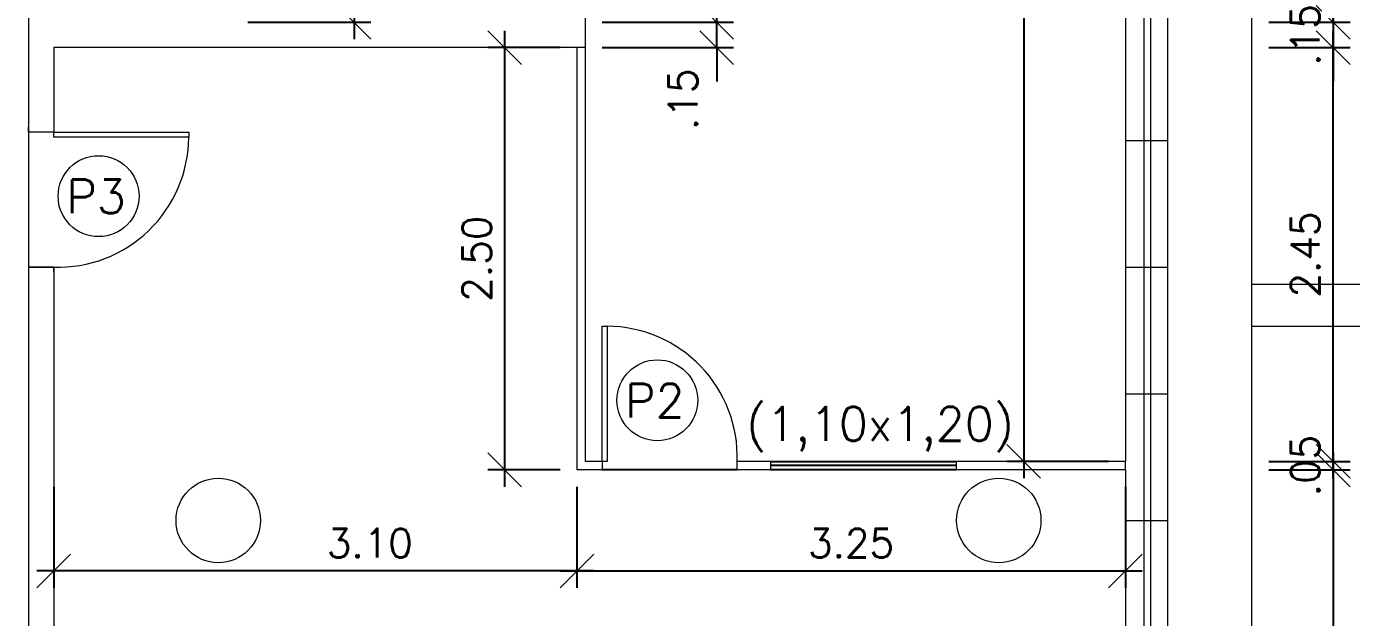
# Model space of a CAD drawing. Header units: millimetres. Extents: x 521 to 1055, y 261 to 520.
# Drawn here: x 609.55 to 617.4, y 416.67 to 420.17 of the extents above; entities that cross this region are included whole.
import ezdxf

# ---------------------------------------------------------------- set-up
doc = ezdxf.new("R2010")
doc.units = ezdxf.units.MM
doc.linetypes.add('CONTINU', pattern=[0])
doc.layers.add('0.1', color=8, linetype='Continuous', lineweight=13)
doc.styles.add('ROMANS', font='romans')
doc.styles.get("Standard").update_dxf_attribs({"font": 'romans.shx'})
doc.dimstyles.new('Fares Eng - 50', dxfattribs={"dimscale": 2, "dimtxt": 0.085, "dimasz": 0.1, "dimexe": 0.05, "dimexo": 0.05, "dimgap": 0.04, "dimtad": 1, "dimzin": 4, "dimdsep": 46, "dimtxsty": 'ROMANS', "dimblk1": 'OBLIQUE', "dimblk2": 'OBLIQUE', "dimsah": 1, "dimcen": 0.05, "dimdle": 0.05, "dimclrd": 8, "dimclre": 8, "dimclrt": 8, "dimaunit": 1, "dimadec": 0, "dimazin": 0, "dimtfac": 1, "dimtix": 1, "dimtmove": 2, "dimatfit": 0, "dimldrblk": 'OPEN90', "dimfxl": 1, "dimtolj": 1, "dimtzin": 0, "dimarcsym": 0})

# ---------------------------------------------------------------- blocks, each defined once
blk = doc.blocks.new('P80')
for points in [[(0, 0.86), (0, 0.83), (0.15, 0.83), (0.15, 0.86)], [(0, 0), (0, 0.03), (0.15, 0.03), (0.15, 0)]]:
    blk.add_lwpolyline(points)
blk.add_lwpolyline([(-0.8, 0.06), (0, 0.06), (0, 0.03), (-0.8, 0.03)], close=True)
at = {"color": 8}
blk.add_arc((-0.0251, 0.0555), 0.7749, 88.14082, 179.6698, dxfattribs=at)
blk = doc.blocks.new('_OBLIQUE')
at = {"color": 0, "linetype": 'ByBlock'}
blk.add_line((-0.5, -0.5), (0.5, 0.5), dxfattribs=at)
blk = doc.blocks.new('*D763')
at = {"layer": '0.1', "color": 8, "linetype": 'CONTINU', "lineweight": -2, "transparency": 16777216}
for p, q in [((613.6402, 420.1965), (613.6402, 420.3965)), ((612.9614, 420.1965), (613.7402, 420.1965)), ((613.6402, 420.0465), (613.6402, 420.1965)), ((612.9614, 420.0465), (613.7402, 420.0465)), ((613.6402, 420.0465), (613.6402, 419.8465))]:
    blk.add_line(p, q, dxfattribs=at)
at = {"layer": 'DEFPOINTS', "color": 0, "linetype": 'CONTINU', "lineweight": -2, "transparency": 16777216}
for p in [(612.8614, 420.1965), (613.6402, 420.1965), (612.8614, 420.0465)]:
    blk.add_point(p, dxfattribs=at)
at = {"layer": '0.1', "color": 8, "linetype": 'CONTINU', "lineweight": -2, "transparency": 16777216, "xscale": 0.2, "yscale": 0.2, "zscale": 0.2}
for p, rotation in [((613.6402, 420.1965), 270), ((613.6402, 420.0465), 90)]:
    blk.add_blockref('_OBLIQUE', p, dxfattribs=dict(at, rotation=rotation))
at = {"layer": '0.1', "color": 8, "linetype": 'CONTINU', "transparency": 16777216, "insert": (613.4402, 419.7405), "char_height": 0.17, "attachment_point": 5, "rotation": 90, "style": 'ROMANS'}
blk.add_mtext('\\A1;.15', dxfattribs=at)
blk = doc.blocks.new('_Open90')
at = {"color": 0, "linetype": 'ByBlock', "lineweight": -2}
for p, q in [((-0.5, 0.5), (0, 0)), ((0, 0), (-1, 0)), ((0, 0), (-0.5, -0.5))]:
    blk.add_line(p, q, dxfattribs=at)
blk = doc.blocks.new('*D834')
at = {"layer": '0.1', "color": 8, "linetype": 'CONTINU', "lineweight": -2, "transparency": 16777216}
for p, q in [((608.8415, 421.8465), (608.8415, 403.5465)), ((609.4614, 421.7465), (608.7415, 421.7465)), ((609.4614, 403.6465), (608.7415, 403.6465))]:
    blk.add_line(p, q, dxfattribs=at)
at = {"layer": 'DEFPOINTS', "color": 0, "linetype": 'CONTINU', "lineweight": -2, "transparency": 16777216}
for p in [(609.5614, 421.7465), (608.8415, 403.6465), (609.5614, 403.6465)]:
    blk.add_point(p, dxfattribs=at)
at = {"layer": '0.1', "color": 8, "linetype": 'CONTINU', "lineweight": -2, "transparency": 16777216, "xscale": 0.2, "yscale": 0.2, "zscale": 0.2}
for p, rotation in [((608.8415, 421.7465), 90), ((608.8415, 403.6465), 270)]:
    blk.add_blockref('_OBLIQUE', p, dxfattribs=dict(at, rotation=rotation))
at = {"layer": '0.1', "color": 8, "linetype": 'CONTINU', "transparency": 16777216, "insert": (608.6765, 412.6965), "char_height": 0.17, "attachment_point": 5, "rotation": 90, "style": 'ROMANS'}
blk.add_mtext('\\A1;18.10', dxfattribs=at)
blk = doc.blocks.new('*D836')
at = {"layer": '0.1', "color": 8, "lineweight": -2, "transparency": 16777216}
for p, q in [((611.4907, 421.9465), (611.4907, 420.0965)), ((610.8614, 421.8465), (611.5907, 421.8465)), ((610.8614, 420.1965), (611.5907, 420.1965))]:
    blk.add_line(p, q, dxfattribs=at)
at = {"layer": 'DEFPOINTS', "color": 0, "lineweight": -2, "transparency": 16777216}
for p in [(610.7614, 421.8465), (610.7614, 420.1965), (611.4907, 420.1965)]:
    blk.add_point(p, dxfattribs=at)
at = {"layer": '0.1', "color": 8, "lineweight": -2, "transparency": 16777216, "xscale": 0.2, "yscale": 0.2, "zscale": 0.2}
for p, rotation in [((611.4907, 421.8465), 90), ((611.4907, 420.1965), 270)]:
    blk.add_blockref('_OBLIQUE', p, dxfattribs=dict(at, rotation=rotation))
at = {"layer": '0.1', "color": 8, "transparency": 16777216, "insert": (611.3257, 421.0215), "char_height": 0.17, "attachment_point": 5, "rotation": 90, "style": 'ROMANS'}
blk.add_mtext('\\A1;1.65', dxfattribs=at)
blk = doc.blocks.new('*D844')
at = {"layer": '0.1', "color": 8, "linetype": 'CONTINU', "lineweight": -2, "transparency": 16777216}
for p, q in [((613.6402, 420.0965), (613.6402, 422.7465)), ((612.9614, 422.6465), (613.7402, 422.6465)), ((612.9614, 420.1965), (613.7402, 420.1965))]:
    blk.add_line(p, q, dxfattribs=at)
at = {"layer": 'DEFPOINTS', "color": 0, "linetype": 'CONTINU', "lineweight": -2, "transparency": 16777216}
for p in [(612.8614, 422.6465), (613.6402, 422.6465), (612.8614, 420.1965)]:
    blk.add_point(p, dxfattribs=at)
at = {"layer": '0.1', "color": 8, "linetype": 'CONTINU', "lineweight": -2, "transparency": 16777216, "xscale": 0.2, "yscale": 0.2, "zscale": 0.2}
for p, rotation in [((613.6402, 422.6465), 90), ((613.6402, 420.1965), 270)]:
    blk.add_blockref('_OBLIQUE', p, dxfattribs=dict(at, rotation=rotation))
at = {"layer": '0.1', "color": 8, "linetype": 'CONTINU', "transparency": 16777216, "insert": (613.4752, 421.4215), "char_height": 0.17, "attachment_point": 5, "rotation": 90, "style": 'ROMANS'}
blk.add_mtext('\\A1;2.45', dxfattribs=at)
blk = doc.blocks.new('*D1028')
at = {"layer": '0.1', "color": 8, "linetype": 'CONTINU', "lineweight": -2, "transparency": 16777216}
for p, q in [((613.6402, 420.1965), (613.6402, 420.3965)), ((612.9614, 420.1965), (613.7402, 420.1965)), ((613.6402, 420.0465), (613.6402, 420.1965)), ((612.9614, 420.0465), (613.7402, 420.0465)), ((613.6402, 420.0465), (613.6402, 419.8465))]:
    blk.add_line(p, q, dxfattribs=at)
at = {"layer": 'DEFPOINTS', "color": 0, "linetype": 'CONTINU', "lineweight": -2, "transparency": 16777216}
for p in [(612.8614, 420.1965), (613.6402, 420.1965), (612.8614, 420.0465)]:
    blk.add_point(p, dxfattribs=at)
at = {"layer": '0.1', "color": 8, "linetype": 'CONTINU', "lineweight": -2, "transparency": 16777216, "xscale": 0.2, "yscale": 0.2, "zscale": 0.2}
for p, rotation in [((613.6402, 420.1965), 270), ((613.6402, 420.0465), 90)]:
    blk.add_blockref('_OBLIQUE', p, dxfattribs=dict(at, rotation=rotation))
at = {"layer": '0.1', "color": 8, "linetype": 'CONTINU', "transparency": 16777216, "insert": (613.4402, 419.7405), "char_height": 0.17, "attachment_point": 5, "rotation": 90, "style": 'ROMANS'}
blk.add_mtext('\\A1;.15', dxfattribs=at)
blk = doc.blocks.new('*D1029')
at = {"layer": '0.1', "color": 8, "linetype": 'CONTINU', "lineweight": -2, "transparency": 16777216}
for p, q in [((617.2929, 424.0965), (617.2929, 420.0965)), ((616.4114, 423.9965), (617.3929, 423.9965)), ((616.9114, 420.1965), (617.3929, 420.1965))]:
    blk.add_line(p, q, dxfattribs=at)
at = {"layer": 'DEFPOINTS', "color": 0, "linetype": 'CONTINU', "lineweight": -2, "transparency": 16777216}
for p in [(616.3114, 423.9965), (616.8114, 420.1965), (617.2929, 420.1965)]:
    blk.add_point(p, dxfattribs=at)
at = {"layer": '0.1', "color": 8, "linetype": 'CONTINU', "lineweight": -2, "transparency": 16777216, "xscale": 0.2, "yscale": 0.2, "zscale": 0.2}
for p, rotation in [((617.2929, 423.9965), 90), ((617.2929, 420.1965), 270)]:
    blk.add_blockref('_OBLIQUE', p, dxfattribs=dict(at, rotation=rotation))
at = {"layer": '0.1', "color": 8, "linetype": 'CONTINU', "transparency": 16777216, "insert": (617.1279, 422.0965), "char_height": 0.17, "attachment_point": 5, "rotation": 90, "style": 'ROMANS'}
blk.add_mtext('\\A1;3.80', dxfattribs=at)
blk = doc.blocks.new('*D1030')
at = {"layer": '0.1', "color": 8, "linetype": 'CONTINU', "lineweight": -2, "transparency": 16777216}
for p, q in [((617.2929, 420.1965), (617.2929, 420.3965)), ((616.9114, 420.1965), (617.3929, 420.1965)), ((617.2929, 420.1965), (617.2929, 420.0465)), ((616.9114, 420.0465), (617.3929, 420.0465)), ((617.2929, 420.0465), (617.2929, 419.8465))]:
    blk.add_line(p, q, dxfattribs=at)
at = {"layer": 'DEFPOINTS', "color": 0, "linetype": 'CONTINU', "lineweight": -2, "transparency": 16777216}
for p in [(616.8114, 420.1965), (616.8114, 420.0465), (617.2929, 420.0465)]:
    blk.add_point(p, dxfattribs=at)
at = {"layer": '0.1', "color": 8, "linetype": 'CONTINU', "lineweight": -2, "transparency": 16777216, "xscale": 0.2, "yscale": 0.2, "zscale": 0.2}
for p, rotation in [((617.2929, 420.1965), 270), ((617.2929, 420.0465), 90)]:
    blk.add_blockref('_OBLIQUE', p, dxfattribs=dict(at, rotation=rotation))
at = {"layer": '0.1', "color": 8, "linetype": 'CONTINU', "transparency": 16777216, "insert": (617.1279, 420.1215), "char_height": 0.17, "attachment_point": 5, "rotation": 90, "style": 'ROMANS'}
blk.add_mtext('\\A1;.15', dxfattribs=at)
blk = doc.blocks.new('*D1033')
at = {"layer": '0.1', "color": 8, "linetype": 'CONTINU', "lineweight": -2, "transparency": 16777216}
for p, q in [((617.2929, 417.6465), (617.2929, 413.3965)), ((616.9114, 417.5465), (617.3929, 417.5465)), ((616.9114, 413.4965), (617.3929, 413.4965))]:
    blk.add_line(p, q, dxfattribs=at)
at = {"layer": 'DEFPOINTS', "color": 0, "linetype": 'CONTINU', "lineweight": -2, "transparency": 16777216}
for p in [(616.8114, 417.5465), (616.8114, 413.4965), (617.2929, 413.4965)]:
    blk.add_point(p, dxfattribs=at)
at = {"layer": '0.1', "color": 8, "linetype": 'CONTINU', "lineweight": -2, "transparency": 16777216, "xscale": 0.2, "yscale": 0.2, "zscale": 0.2}
for p, rotation in [((617.2929, 417.5465), 90), ((617.2929, 413.4965), 270)]:
    blk.add_blockref('_OBLIQUE', p, dxfattribs=dict(at, rotation=rotation))
at = {"layer": '0.1', "color": 8, "linetype": 'CONTINU', "transparency": 16777216, "insert": (617.1279, 415.5215), "char_height": 0.17, "attachment_point": 5, "rotation": 90, "style": 'ROMANS'}
blk.add_mtext('\\A1;4.05', dxfattribs=at)
blk = doc.blocks.new('*D3271')
at = {"layer": '0.1', "color": 8, "linetype": 'CONTINU', "lineweight": -2, "transparency": 16777216}
for p, q in [((617.2929, 417.5965), (617.2929, 417.7965)), ((616.9114, 417.5965), (617.3929, 417.5965)), ((617.2929, 417.5465), (617.2929, 417.5965)), ((616.9114, 417.5465), (617.3929, 417.5465)), ((617.2929, 417.5465), (617.2929, 417.3465))]:
    blk.add_line(p, q, dxfattribs=at)
at = {"layer": 'DEFPOINTS', "color": 0, "linetype": 'CONTINU', "lineweight": -2, "transparency": 16777216}
for p in [(616.8114, 417.5965), (617.2929, 417.5965), (616.8114, 417.5465)]:
    blk.add_point(p, dxfattribs=at)
at = {"layer": '0.1', "color": 8, "linetype": 'CONTINU', "lineweight": -2, "transparency": 16777216, "xscale": 0.2, "yscale": 0.2, "zscale": 0.2}
for p, rotation in [((617.2929, 417.5965), 270), ((617.2929, 417.5465), 90)]:
    blk.add_blockref('_OBLIQUE', p, dxfattribs=dict(at, rotation=rotation))
at = {"layer": '0.1', "color": 8, "linetype": 'CONTINU', "lineweight": -2, "transparency": 16777216, "insert": (617.1279, 417.5715), "char_height": 0.17, "attachment_point": 5, "rotation": 90, "style": 'ROMANS'}
blk.add_mtext('\\A1;.05', dxfattribs=at)
blk = doc.blocks.new('*D3272')
at = {"layer": '0.1', "color": 8, "linetype": 'CONTINU', "lineweight": -2, "transparency": 16777216}
for p, q in [((617.2929, 417.4965), (617.2929, 420.1465)), ((616.9114, 420.0465), (617.3929, 420.0465)), ((616.9114, 417.5965), (617.3929, 417.5965))]:
    blk.add_line(p, q, dxfattribs=at)
at = {"layer": 'DEFPOINTS', "color": 0, "linetype": 'CONTINU', "lineweight": -2, "transparency": 16777216}
for p in [(616.8114, 420.0465), (617.2929, 420.0465), (616.8114, 417.5965)]:
    blk.add_point(p, dxfattribs=at)
at = {"layer": '0.1', "color": 8, "linetype": 'CONTINU', "lineweight": -2, "transparency": 16777216, "xscale": 0.2, "yscale": 0.2, "zscale": 0.2}
for p, rotation in [((617.2929, 420.0465), 90), ((617.2929, 417.5965), 270)]:
    blk.add_blockref('_OBLIQUE', p, dxfattribs=dict(at, rotation=rotation))
at = {"layer": '0.1', "color": 8, "linetype": 'CONTINU', "lineweight": -2, "transparency": 16777216, "insert": (617.1279, 418.8215), "char_height": 0.17, "attachment_point": 5, "rotation": 90, "style": 'ROMANS'}
blk.add_mtext('\\A1;2.45', dxfattribs=at)
blk = doc.blocks.new('*D3273')
at = {"layer": '0.1', "color": 8, "linetype": 'CONTINU', "lineweight": -2, "transparency": 16777216}
for p, q in [((615.4593, 424.0965), (615.4593, 417.4965)), ((615.9614, 423.9965), (615.3593, 423.9965)), ((615.9614, 417.5965), (615.3593, 417.5965))]:
    blk.add_line(p, q, dxfattribs=at)
at = {"layer": 'DEFPOINTS', "color": 0, "linetype": 'CONTINU', "lineweight": -2, "transparency": 16777216}
for p in [(616.0614, 423.9965), (615.4593, 417.5965), (616.0614, 417.5965)]:
    blk.add_point(p, dxfattribs=at)
at = {"layer": '0.1', "color": 8, "linetype": 'CONTINU', "lineweight": -2, "transparency": 16777216, "xscale": 0.2, "yscale": 0.2, "zscale": 0.2}
for p, rotation in [((615.4593, 423.9965), 90), ((615.4593, 417.5965), 270)]:
    blk.add_blockref('_OBLIQUE', p, dxfattribs=dict(at, rotation=rotation))
at = {"layer": '0.1', "color": 8, "linetype": 'CONTINU', "lineweight": -2, "transparency": 16777216, "insert": (615.2943, 420.7965), "char_height": 0.17, "attachment_point": 5, "rotation": 90, "style": 'ROMANS'}
blk.add_mtext('\\A1;6.40', dxfattribs=at)
blk = doc.blocks.new('*D3274')
at = {"layer": '0.1', "color": 8, "linetype": 'CONTINU', "lineweight": -2, "transparency": 16777216}
for p, q in [((612.3832, 420.1465), (612.3832, 417.4465)), ((612.7114, 420.0465), (612.2832, 420.0465)), ((612.7114, 417.5465), (612.2832, 417.5465))]:
    blk.add_line(p, q, dxfattribs=at)
at = {"layer": 'DEFPOINTS', "color": 0, "linetype": 'CONTINU', "lineweight": -2, "transparency": 16777216}
for p in [(612.8114, 420.0465), (612.3832, 417.5465), (612.8114, 417.5465)]:
    blk.add_point(p, dxfattribs=at)
at = {"layer": '0.1', "color": 8, "linetype": 'CONTINU', "lineweight": -2, "transparency": 16777216, "xscale": 0.2, "yscale": 0.2, "zscale": 0.2}
for p, rotation in [((612.3832, 420.0465), 90), ((612.3832, 417.5465), 270)]:
    blk.add_blockref('_OBLIQUE', p, dxfattribs=dict(at, rotation=rotation))
at = {"layer": '0.1', "color": 8, "linetype": 'CONTINU', "lineweight": -2, "transparency": 16777216, "insert": (612.2182, 418.7965), "char_height": 0.17, "attachment_point": 5, "rotation": 90, "style": 'ROMANS'}
blk.add_mtext('\\A1;2.50', dxfattribs=at)
blk = doc.blocks.new('*D3275')
at = {"layer": '0.1', "color": 8, "linetype": 'CONTINU', "lineweight": -2, "transparency": 16777216}
for p, q in [((612.8114, 417.4465), (612.8114, 416.8473)), ((616.0614, 417.4465), (616.0614, 416.8473)), ((612.7114, 416.9473), (616.1614, 416.9473))]:
    blk.add_line(p, q, dxfattribs=at)
at = {"layer": 'DEFPOINTS', "color": 0, "linetype": 'CONTINU', "lineweight": -2, "transparency": 16777216}
for p in [(612.8114, 417.5465), (616.0614, 417.5465), (616.0614, 416.9473)]:
    blk.add_point(p, dxfattribs=at)
at = {"layer": '0.1', "color": 8, "linetype": 'CONTINU', "lineweight": -2, "transparency": 16777216, "xscale": 0.2, "yscale": 0.2, "zscale": 0.2, "rotation": 180}
blk.add_blockref('_OBLIQUE', (612.8114, 416.9473), dxfattribs=at)
at = {"layer": '0.1', "color": 8, "linetype": 'CONTINU', "lineweight": -2, "transparency": 16777216, "xscale": 0.2, "yscale": 0.2, "zscale": 0.2}
blk.add_blockref('_OBLIQUE', (616.0614, 416.9473), dxfattribs=at)
at = {"layer": '0.1', "color": 8, "linetype": 'CONTINU', "lineweight": -2, "transparency": 16777216, "insert": (614.4364, 417.1123), "char_height": 0.17, "attachment_point": 5, "style": 'ROMANS'}
blk.add_mtext('\\A1;3.25', dxfattribs=at)
blk = doc.blocks.new('*D3276')
at = {"layer": '0.1', "color": 8, "linetype": 'CONTINU', "lineweight": -2, "transparency": 16777216}
for p, q in [((609.7114, 417.4465), (609.7114, 416.8473)), ((612.8114, 417.4465), (612.8114, 416.8473)), ((612.9114, 416.9473), (609.6114, 416.9473))]:
    blk.add_line(p, q, dxfattribs=at)
at = {"layer": 'DEFPOINTS', "color": 0, "linetype": 'CONTINU', "lineweight": -2, "transparency": 16777216}
for p in [(609.7114, 417.5465), (612.8114, 417.5465), (609.7114, 416.9473)]:
    blk.add_point(p, dxfattribs=at)
at = {"layer": '0.1', "color": 8, "linetype": 'CONTINU', "lineweight": -2, "transparency": 16777216, "xscale": 0.2, "yscale": 0.2, "zscale": 0.2, "rotation": 180}
blk.add_blockref('_OBLIQUE', (609.7114, 416.9473), dxfattribs=at)
at = {"layer": '0.1', "color": 8, "linetype": 'CONTINU', "lineweight": -2, "transparency": 16777216, "xscale": 0.2, "yscale": 0.2, "zscale": 0.2}
blk.add_blockref('_OBLIQUE', (612.8114, 416.9473), dxfattribs=at)
at = {"layer": '0.1', "color": 8, "linetype": 'CONTINU', "lineweight": -2, "transparency": 16777216, "insert": (611.5846, 417.1123), "char_height": 0.17, "attachment_point": 5, "style": 'ROMANS'}
blk.add_mtext('\\A1;3.10', dxfattribs=at)

msp = doc.modelspace()

# ---------------------------------------------------------------- linework, layer by layer
at = {"layer": '0.1', "color": 7}
for p, q in [((612.86144, 423.99649), (612.86144, 420.04649)), ((609.56144, 420.29649), (609.56144, 419.54649)), ((612.86144, 420.04649), (609.71144, 420.04649)), ((609.71144, 420.04649), (609.71144, 419.54649)), ((609.71144, 419.54649), (609.56144, 419.54649)), ((609.56144, 418.74649), (609.71144, 418.74649)), ((609.56144, 418.74649), (609.56144, 414.64649)), ((609.71144, 418.74649), (609.71144, 414.64649))]:
    msp.add_line(p, q, dxfattribs=at)
at = {"layer": '0.1', "color": 8, "linetype": 'CONTINU'}
for p, q in [((616.06144, 423.09649), (616.06144, 417.99649)), ((616.17144, 423.09649), (616.17144, 405.24649)), ((616.21144, 423.09649), (616.21144, 405.24649)), ((616.31144, 423.09649), (616.31144, 405.24649)), ((616.81144, 405.24649), (616.81144, 423.09649)), ((609.56144, 419.54649), (609.56144, 418.74649)), ((616.06144, 419.49649), (616.31144, 419.49649)), ((616.06144, 418.74649), (616.31144, 418.74649)), ((616.06144, 418.19649), (616.06144, 417.59649)), ((616.06144, 417.99649), (616.31144, 417.99649)), ((616.06144, 417.54649), (616.06144, 417.24649)), ((616.06144, 417.24649), (616.31144, 417.24649)), ((616.06144, 417.24649), (616.06144, 414.74649))]:
    msp.add_line(p, q, dxfattribs=at)
at = {"layer": '0.1', "color": 8}
for p, q in [((612.81144, 420.04649), (612.81144, 417.54649)), ((612.86144, 420.04649), (612.86144, 417.59649)), ((616.81144, 418.64649), (624.9398, 418.64649)), ((616.81144, 418.39649), (624.9398, 418.39649)), ((612.96144, 417.59649), (612.86144, 417.59649)), ((612.96144, 417.59649), (612.96144, 417.54649)), ((613.76144, 417.54649), (613.76144, 417.59649)), ((613.96144, 417.59649), (613.76144, 417.59649)), ((613.96144, 417.54649), (613.96144, 417.59649)), ((616.06144, 417.59649), (615.06144, 417.59649)), ((615.06144, 417.54649), (615.06144, 417.59649)), ((616.06144, 417.54649), (616.06144, 417.59649)), ((612.96144, 417.54649), (612.81144, 417.54649)), ((613.96144, 417.54649), (613.76144, 417.54649)), ((616.06144, 417.54649), (615.06144, 417.54649))]:
    msp.add_line(p, q, dxfattribs=at)
at = {"layer": '0.1', "color": 8, "linetype": 'CONTINU', "lineweight": -2}
for p, q in [((613.96144, 417.59649), (615.06144, 417.59649)), ((615.06144, 417.57149), (613.96144, 417.57149)), ((613.76144, 417.54649), (612.96144, 417.54649)), ((615.06144, 417.54649), (613.96144, 417.54649))]:
    msp.add_line(p, q, dxfattribs=at)
at = {"layer": '0.1', "color": 8}
msp.add_lwpolyline([(612.99144, 418.39649), (612.99144, 417.59649), (612.96144, 417.59649), (612.96144, 418.39649)], close=True, dxfattribs=at)
for centre in [(609.97716, 419.16672), (613.28819, 417.95796)]:
    msp.add_circle(centre, 0.23964, dxfattribs=at)
at = {"layer": '0.1', "color": 7}
for centre in [(610.68644, 417.24649), (615.31144, 417.24649)]:
    msp.add_circle(centre, 0.25, dxfattribs=at)
at = {"layer": '0.1', "color": 8}
msp.add_arc((612.98698, 417.62163), 0.77487, 358.140818, 89.669801, dxfattribs=at)

# ---------------------------------------------------------------- block references
at = {"layer": '0.1', "color": 8, "rotation": 180}
msp.add_blockref('P80', (609.71144, 419.57649), dxfattribs=at)

# ---------------------------------------------------------------- texts
at = {"layer": '0.1', "color": 8}
for s, p in [('P3', (609.78655, 419.06521)), ('P2', (613.09759, 417.85645)), ('(1,10x1,20)', (613.81554, 417.71843))]:
    msp.add_text(s, height=0.2, dxfattribs=at).set_placement(p)

# ---------------------------------------------------------------- dimensions: what is measured, and where the dimension line sits
at = {"layer": '0.1', "color": 8, "linetype": 'CONTINU', "lineweight": -2}
for base, p1, p2, picture, middle in [((615.45932, 417.59649), (616.06144, 423.99649), (616.06144, 417.59649), '*D3273', (615.29432, 420.79649)), ((612.38324, 417.54649), (612.81144, 420.04649), (612.81144, 417.54649), '*D3274', (612.21824, 418.79649)), ((617.29294, 420.04649), (616.81144, 417.59649), (616.81144, 420.04649), '*D3272', (617.12794, 418.82149)), ((617.29294, 417.59649), (616.81144, 417.54649), (616.81144, 417.59649), '*D3271', (617.12794, 417.57149))]:
    dim = msp.add_linear_dim(base=base, p1=p1, p2=p2, angle=90, dimstyle='Fares Eng - 50', dxfattribs=at)
    dim.commit()
    dim.dimension.update_dxf_attribs({"geometry": picture, "text_midpoint": middle})
at = {"layer": '0.1', "color": 8, "linetype": 'CONTINU'}
for base, p1, p2, picture, middle in [((617.29294, 420.19649), (616.31144, 423.99649), (616.81144, 420.19649), '*D1029', (617.12794, 422.09649)), ((613.64022, 422.64649), (612.86144, 420.19649), (612.86144, 422.64649), '*D844', (613.47522, 421.42149)), ((608.84147, 403.64649), (609.56144, 421.74649), (609.56144, 403.64649), '*D834', (608.67647, 412.69649)), ((617.29294, 420.04649), (616.81144, 420.19649), (616.81144, 420.04649), '*D1030', (617.12794, 420.12149)), ((617.29294, 413.49649), (616.81144, 417.54649), (616.81144, 413.49649), '*D1033', (617.12794, 415.52149))]:
    dim = msp.add_linear_dim(base=base, p1=p1, p2=p2, angle=90, dimstyle='Fares Eng - 50', dxfattribs=at)
    dim.commit()
    dim.dimension.update_dxf_attribs({"geometry": picture, "text_midpoint": middle})
at = {"layer": '0.1', "color": 7}
dim = msp.add_linear_dim(base=(611.49072, 420.19649), p1=(610.76144, 421.84649), p2=(610.76144, 420.19649), angle=90, dimstyle='Fares Eng - 50', dxfattribs=at)
dim.commit()
dim.dimension.update_dxf_attribs({"geometry": '*D836', "text_midpoint": (611.32572, 421.02149)})
at = {"layer": '0.1', "color": 8, "linetype": 'CONTINU'}
for picture in ['*D763', '*D1028']:
    dim = msp.add_linear_dim(base=(613.64022, 420.19649), p1=(612.86144, 420.04649), p2=(612.86144, 420.19649), angle=90, dimstyle='Fares Eng - 50', dxfattribs=at)
    dim.commit()
    dim.dimension.update_dxf_attribs({"geometry": picture, "text_midpoint": (613.44022, 419.74049), "dimtype": 160})
at = {"layer": '0.1', "color": 8, "linetype": 'CONTINU', "lineweight": -2}
dim = msp.add_linear_dim(base=(609.71144, 416.94731), p1=(612.81144, 417.54649), p2=(609.71144, 417.54649), dimstyle='Fares Eng - 50', dxfattribs=at)
dim.commit()
dim.dimension.update_dxf_attribs({"geometry": '*D3276', "text_midpoint": (611.5846, 417.11231), "dimtype": 160})
dim = msp.add_linear_dim(base=(616.06144, 416.94731), p1=(612.81144, 417.54649), p2=(616.06144, 417.54649), dimstyle='Fares Eng - 50', dxfattribs=at)
dim.commit()
dim.dimension.update_dxf_attribs({"geometry": '*D3275', "text_midpoint": (614.43644, 417.11231)})

doc.saveas('drawing.dxf')
